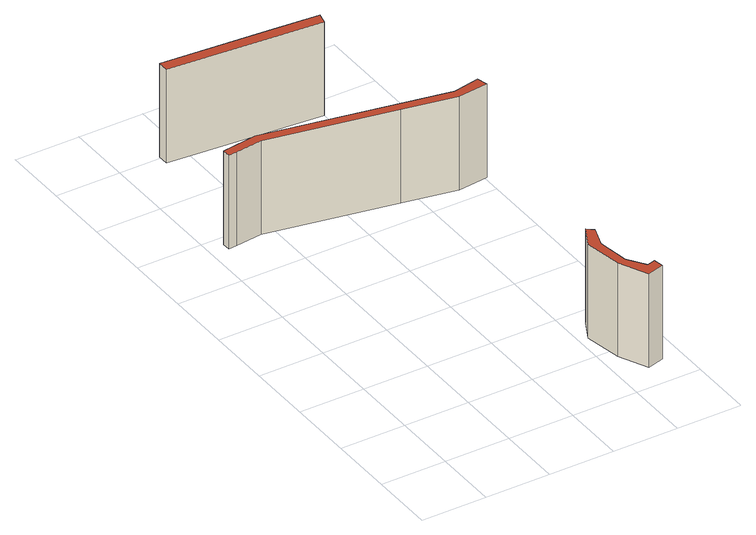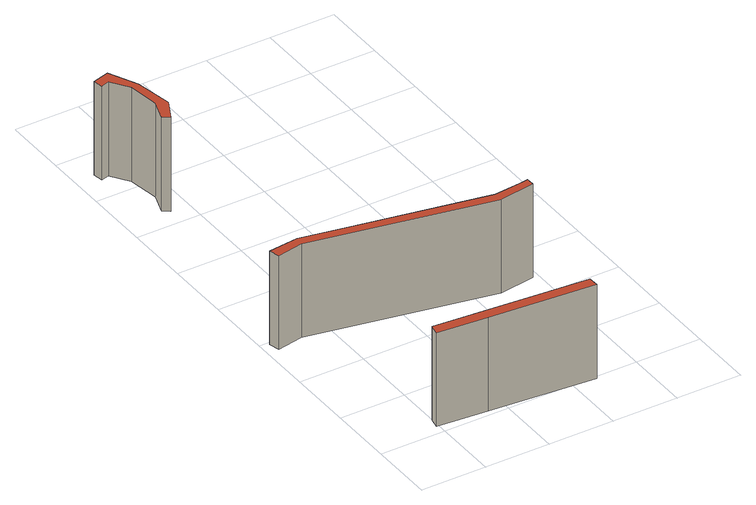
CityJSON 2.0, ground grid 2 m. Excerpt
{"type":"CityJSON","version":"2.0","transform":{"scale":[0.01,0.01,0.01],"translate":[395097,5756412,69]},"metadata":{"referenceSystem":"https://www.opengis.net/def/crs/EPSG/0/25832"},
"CityObjects":{
"building1":{"type":"Building","attributes":{"Gemeindeschluessel":"05558020","Geometrietyp2DReferenz":"3000","function":"51009_1700","roofType":"9999","measuredHeight":3},"geometry":[{"type":"Solid","lod":"2","boundaries":[[[[0,1,2,3,4,5,6,7,8,9]],[[7,10,11,8]],[[6,12,10,7]],[[5,13,12,6]],[[4,14,13,5]],[[3,15,14,4]],[[2,16,15,3]],[[1,17,16,2]],[[0,18,17,1]],[[9,19,18,0]],[[8,11,19,9]],[[10,12,13,14,15,16,17,18,19,11]]]],"semantics":{"surfaces":[{"type":"RoofSurface"},{"type":"WallSurface"},{"type":"GroundSurface"}],"values":[[0,1,1,1,1,1,1,1,1,1,1,2]]}}]},
"building2":{"type":"Building","attributes":{"Gemeindeschluessel":"05558020","Geometrietyp2DReferenz":"3000","function":"51009_1700","roofType":"9999","measuredHeight":3},"geometry":[{"type":"Solid","lod":"2","boundaries":[[[[20,21,22,23,24,25,26,27,28,29]],[[21,30,31,22]],[[20,32,30,21]],[[29,33,32,20]],[[28,34,33,29]],[[27,35,34,28]],[[26,36,35,27]],[[25,37,36,26]],[[24,38,37,25]],[[23,39,38,24]],[[22,31,39,23]],[[35,36,37,38,39,31,30,32,33,34]]]],"semantics":{"surfaces":[{"type":"RoofSurface"},{"type":"WallSurface"},{"type":"GroundSurface"}],"values":[[0,1,1,1,1,1,1,1,1,1,1,2]]}}]},
"building3":{"type":"Building","attributes":{"Gemeindeschluessel":"05558020","Geometrietyp2DReferenz":"3000","function":"51009_1700","roofType":"9999","measuredHeight":3},"geometry":[{"type":"Solid","lod":"2","boundaries":[[[[40,41,42,43,44]],[[42,45,46,43]],[[41,47,45,42]],[[40,48,47,41]],[[44,49,48,40]],[[43,46,49,44]],[[45,47,48,49,46]]]],"semantics":{"surfaces":[{"type":"RoofSurface"},{"type":"WallSurface"},{"type":"GroundSurface"}],"values":[[0,1,1,1,1,1,2]]}}]}
},
"vertices":[
[697,1023,402],[790,1034,402],[781,1066,402],[700,1051,402],[143,1159,402],[34,1144,402],[35,1119,402],[62,1122,402],[143,1131,402],[534,1055,402],[62,1122,102],[143,1131,102],[35,1119,102],[34,1144,102],[143,1159,102],[700,1051,102],[781,1066,102],[790,1034,102],[697,1023,102],[534,1055,102],
[689,78,383],[740,93,383],[734,123,383],[709,116,383],[672,170,383],[658,267,383],[680,330,383],[659,345,383],[626,281,383],[647,166,383],[740,93,83],[734,123,83],[689,78,83],[647,166,83],[626,281,83],[659,345,83],[680,330,83],[658,267,83],[672,170,83],[709,116,83],
[128,1606,381],[129,1573,381],[600,1536,381],[607,1569,381],[452,1581,381],[600,1536,81],[607,1569,81],[129,1573,81],[128,1606,81],[452,1581,81]
]}
